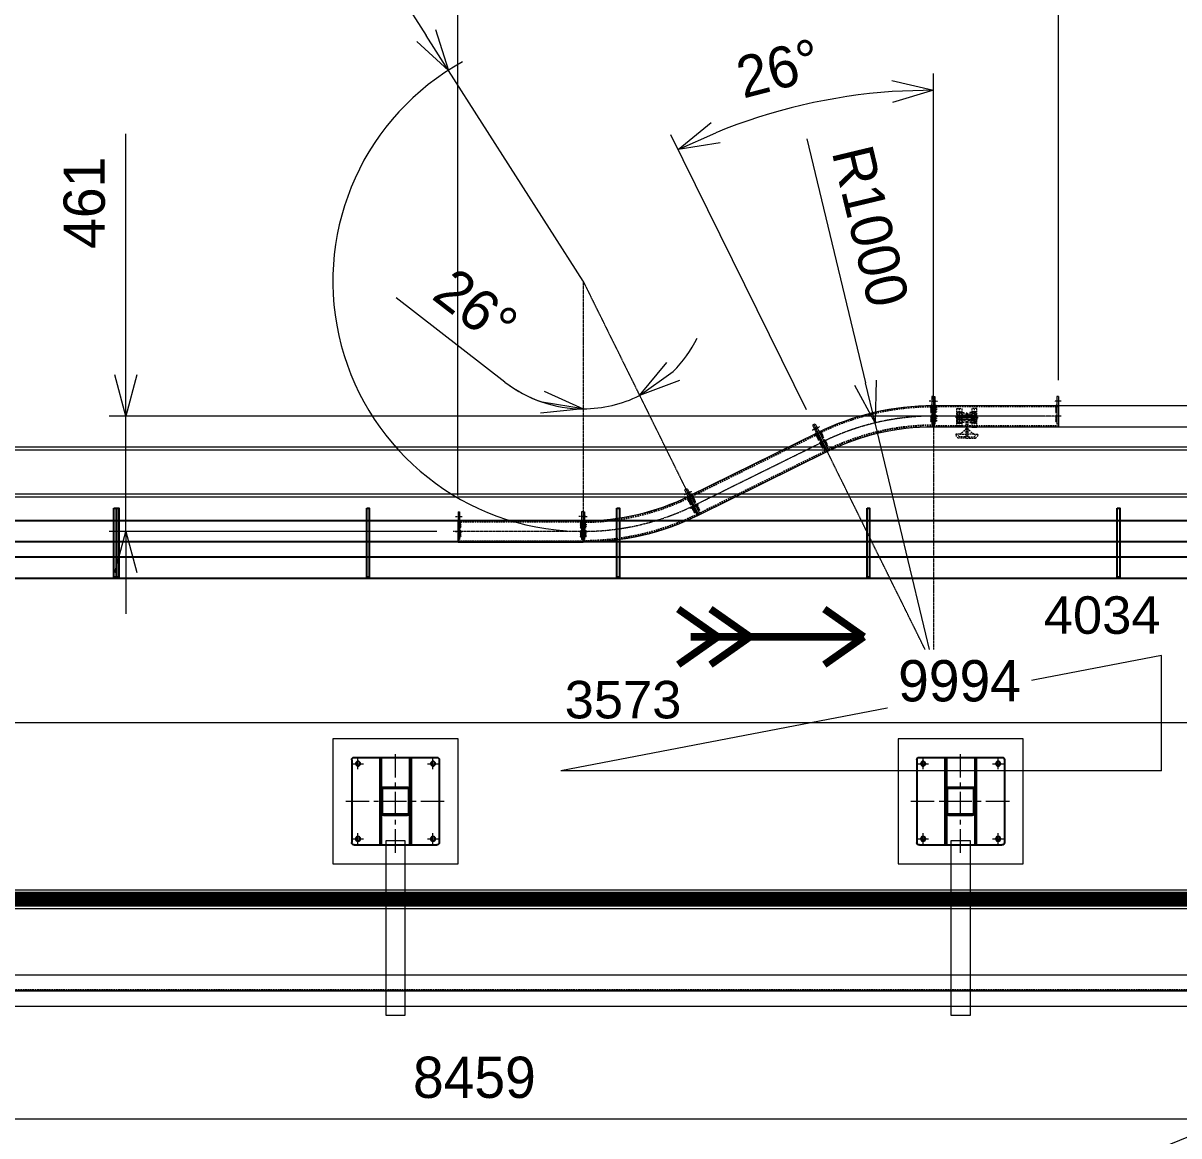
# Model space of a CAD drawing. Header units: inches. Extents: x 702888 to 852715, y 9845 to 271320.
# Drawn here: x 735058 to 739677, y 90765 to 95213 of the extents above; entities that cross this region are included whole.
import ezdxf

# ---------------------------------------------------------------- set-up
doc = ezdxf.new("R2010")
doc.units = ezdxf.units.IN
doc.header["$MEASUREMENT"] = 0
doc.header["$PDMODE"] = 34
for name, pattern in [('CENTER', [2, 1.25, -0.25, 0.25, -0.25]), ('CENTER2', [1.125, 0.75, -0.125, 0.125, -0.125]), ('GESTRICHELT2', [9.525, 6.35, -3.175]), ('HIDDEN', [9.525, 6.35, -3.175]), ('MITTE2', [725.805, 483.87, -80.645, 80.645, -80.645]), ('VERDECKT', [9.525, 6.35, -3.175])]:
    doc.linetypes.add(name, pattern=pattern)
doc.layers.get('0').update_dxf_attribs({"lineweight": 5})
doc.layers.get('Defpoints').update_dxf_attribs({"lineweight": 5})
for name, color, linetype, lineweight in [('Beam 150x75', 55, 'Continuous', 5), ('Beam 200', 6, 'Continuous', 0), ('CENTRE LINE', 1, 'CENTER2', 15), ('chain', 2, 'Continuous', 5), ('chain con', 52, 'Continuous', 5), ('cl', 6, 'CENTER', 5), ('MITTE', 1, 'MITTE2', 0), ('Power track', 161, 'Continuous', 5), ('UNSICHTBAR', 1, 'GESTRICHELT2', 0), ('VOLLINIE', 7, 'Continuous', 0)]:
    doc.layers.add(name, color=color, linetype=linetype, lineweight=lineweight)
for name, color, linetype in [('Conveyor_PF 1', 30, 'Continuous'), ('Conveyor_power 1', 30, 'HIDDEN'), ('DÜNN', 1, 'Continuous'), ('FREE-6M', 70, 'Continuous'), ('p5', 2, 'Continuous')]:
    doc.layers.add(name, color=color, linetype=linetype)
doc.styles.add('LUCIDA CONSOLE', font='swissl.ttf')
doc.dimstyles.new('D1', dxfattribs={"dimscale": 66, "dimtxt": 2.5, "dimasz": 2.5, "dimexe": 1, "dimexo": 1, "dimgap": 1.25, "dimtad": 1, "dimdec": 0, "dimdsep": 46, "dimtxsty": 'Standard', "dimblk": 'OPEN30', "dimcen": 2.5, "dimclrd": 150, "dimclre": 150, "dimclrt": 140, "dimadec": 0, "dimazin": 0, "dimtfac": 1, "dimtdec": 0, "dimtmove": 0, "dimatfit": 3, "dimfxl": 1, "dimtfill": 1, "dimlwd": 13, "dimlwe": 13, "dimarcsym": 0})

# ---------------------------------------------------------------- blocks, each defined once
blk = doc.blocks.new('A$C67DF10EB')
blk.add_lwpolyline([(-44.2, -101), (-44.2, 399), (455.8, 399), (455.8, -101)], close=True)
at = {"layer": 'cl', "color": 1, "linetype": 'CENTER', "ltscale": 75}
for p, q in [((205.8, -50), (205.8, 347.9)), ((0, 149), (411.7, 149))]:
    blk.add_line(p, q, dxfattribs=at)
at = {"layer": 'cl', "color": 1, "linetype": 'CENTER', "ltscale": 100}
for p, q in [((33.7, 299), (78, 299)), ((55.8, 276.8), (55.8, 321.1)), ((333.7, 299), (378, 299)), ((355.8, 276.8), (355.8, 321.1)), ((55.8, -23.2), (55.8, 21.1)), ((355.8, -23.2), (355.8, 21.1)), ((33.7, -1), (78, -1)), ((333.7, -1), (378, -1))]:
    blk.add_line(p, q, dxfattribs=at)
at = {"layer": 'p5', "linetype": 'Continuous'}
for p, q in [((370.8, 324), (40.8, 324)), ((30.8, -16), (30.8, 314)), ((380.8, -16), (380.8, 314)), ((380.8, 211.7), (30.8, 211.7)), ((380.8, 205.7), (30.8, 205.7)), ((380.8, 92.2), (30.8, 92.2)), ((380.8, 86.2), (30.8, 86.2)), ((370.8, -26), (40.8, -26))]:
    blk.add_line(p, q, dxfattribs=at)
for points in [[(262.6, 102.2), (262.6, 195.7, 0.414214), (252.6, 205.7), (159.1, 205.7, 0.414214), (149.1, 195.7), (149.1, 102.2, 0.414214), (159.1, 92.2), (252.6, 92.2, 0.414214)], [(257.8, 102), (257.8, 195.9, 0.414214), (252.8, 200.9), (158.9, 200.9, 0.414214), (153.9, 195.9), (153.9, 102, 0.414214), (158.9, 97), (252.8, 97, 0.414214)]]:
    blk.add_lwpolyline(points, format="xyb", close=True, dxfattribs=at)
for centre in [(55.8, 299), (355.8, 299), (55.8, -1), (355.8, -1)]:
    blk.add_circle(centre, 9, dxfattribs=at)
for centre, start, end in [((40.8, 314), 90, 180), ((370.8, 314), 0, 90), ((40.8, -16), 180, 270), ((370.8, -16), 270, 0)]:
    blk.add_arc(centre, 10, start, end, dxfattribs=at)
blk = doc.blocks.new('5454')
at = {"color": 4, "const_width": 29.5}
for points in [[(-1108.7, -194.3), (-1266.8, -83.2)], [(-979.7, -194.3), (-1137.8, -83.2)], [(-524.9, -194.3), (-682.9, -83.2)], [(-1108.7, -194.3), (-1266.8, -305.5)], [(-1216.7, -194.3), (-524.9, -194.3)], [(-979.7, -194.3), (-1137.8, -305.5)], [(-524.9, -194.3), (-682.9, -305.5)]]:
    blk.add_lwpolyline(points, dxfattribs=at)
blk = doc.blocks.new('A$C67e8cd4e')
at = {"layer": 'Conveyor_PF 1'}
for p, q in [((6000, 229.9, 29355.5), (0, 229.9, 29355.5)), ((6000, 144.9, 29355.5), (0, 144.9, 29355.5)), ((0, 85), (6000, 85)), ((0, 4.9), (0, 0)), ((0, 0), (6000, 0)), ((6000, 4.9), (6000, 0))]:
    blk.add_line(p, q, dxfattribs=at)
for points in [[(0, 279.9), (10, 279.9), (10, 4.9), (0, 4.9)], [(1000, 279.9), (1010, 279.9), (1010, 4.9), (1000, 4.9)], [(2000, 279.9), (2010, 279.9), (2010, 4.9), (2000, 4.9)], [(3000, 279.9), (3010, 279.9), (3010, 4.9), (3000, 4.9)], [(4000, 279.9), (4010, 279.9), (4010, 4.9), (4000, 4.9)], [(5990, 279.9), (6000, 279.9), (6000, 4.9), (5990, 4.9)]]:
    blk.add_lwpolyline(points, close=True, dxfattribs=at)
blk = doc.blocks.new('t5t5')
at = {"color": 3}
for p, q in [((728637, 93519), (758818, 93519, -29355.5)), ((728637, 93507.2), (758818, 93507.2, -29355.5)), ((728637, 93330.8), (758818, 93330.8, -29355.5)), ((728637, 93319), (758818, 93319, -29355.5))]:
    blk.add_line(p, q, dxfattribs=at)
blk = doc.blocks.new('A$C1D11757F')
for points in [[(3.3, 0), (4.8, 0), (4.8, 15), (3.3, 15)], [(4.8, 0.6), (6, 0.6), (6, 14.4), (4.8, 14.4)], [(6, 0), (79.9, 0), (79.9, 15), (6, 15)], [(81.1, 0.6), (79.9, 0.6), (79.9, 14.4), (81.1, 14.4)], [(82.6, 0), (81.1, 0), (81.1, 15), (82.6, 15)]]:
    blk.add_lwpolyline(points, close=True)
at = {"layer": 'MITTE', "ltscale": 4}
blk.add_line((0, 7.5), (88.2, 7.5), dxfattribs=at)
blk = doc.blocks.new('A$C5FA52FD2')
for p, q in [((0, 18), (6, 18)), ((0, 2), (6, 2))]:
    blk.add_line(p, q)
for points in [[(6, 17.5), (6, 20), (0, 20), (0, 17.5)], [(0, 2.5), (0, 0), (6, 0), (6, 2.5)]]:
    blk.add_lwpolyline(points)
blk = doc.blocks.new('A$C3075073D')
for points in [[(0.2, 18.2), (1.2, 18.2), (1.2, 20.4), (0.2, 20.4)], [(0.2, 0), (1.2, 0), (1.2, 4.4), (0.2, 4.4)]]:
    blk.add_lwpolyline(points, close=True)
at = {"layer": 'MITTE', "ltscale": 0.5}
blk.add_line((1.5, 2.2), (0, 2.2), dxfattribs=at)
blk = doc.blocks.new('A$C3C9F1C62')
for points in [[(0, 27.5), (0, 40), (5, 40), (5, 27.5)], [(5, 12.5), (5, 0), (0, 0), (0, 12.5)]]:
    blk.add_lwpolyline(points)
at = {"layer": 'UNSICHTBAR', "ltscale": 5}
for p, q in [((0, 27.5), (5, 27.5)), ((0, 12.5), (5, 12.5))]:
    blk.add_line(p, q, dxfattribs=at)
blk = doc.blocks.new('A$C2E3D3043')
for points in [[(0, 18), (0.5, 18), (0.5, 21), (0, 21)], [(0, 0), (0.5, 0), (0.5, 3), (0, 3)]]:
    blk.add_lwpolyline(points, close=True)
blk = doc.blocks.new('Kettenmit_Ansicht')
for p, q in [((-5.1, 0), (4.7, 0)), ((-3.5, 14.3), (-3.5, -44.6)), ((-3.5, 14.3), (-3, 14.3)), ((-3.3, 7.5), (3, 7.5)), ((0, 17), (-3, 17)), ((-3, 17), (-3, 14.3)), ((-3, 14.3), (-3, -44.5)), ((-3, 4), (3, 4)), ((0, 17), (3, 17)), ((0, 14.7), (0, -85)), ((3, 17), (3, 14.3)), ((3, 14.3), (3.3, 14.3)), ((3, 14.3), (3.5, 14.3)), ((3, 14.3), (3, -44.5)), ((3.5, 14.3), (3.5, -44.8)), ((-3.5, -45), (-3.5, -45.2)), ((-3.5, -45), (-3.5, -73)), ((-3.5, -45), (-3.5, -46.8)), ((-3.5, -45.2), (-3.5, -45.2)), ((-3.3, -7.5), (3.3, -7.5)), ((-3.3, -7.9), (3.3, -7.9)), ((-3, -38), (3, -38)), ((3.5, -45), (3.5, -45.2)), ((3.5, -45), (3.5, -73)), ((3.5, -45.2), (3.5, -45.2)), ((-43.8, -68.1), (-43, -74)), ((-34, -83), (-43, -74)), ((-28, -67), (-42.8, -67)), ((-30.4, -76.4), (-39.8, -67)), ((0, -83), (-34, -83)), ((-7.5, -77), (-29, -77)), ((-28, -67), (-4.9, -47.6)), ((-28, -67), (-3.5, -67)), ((0, -83), (34, -83)), ((28, -67), (3.5, -67)), ((28, -67), (4.9, -47.6)), ((7.5, -77), (29, -77)), ((28, -67), (42.8, -67)), ((30.4, -76.4), (39.8, -67)), ((34, -83), (43, -74)), ((43.8, -68.1), (43, -74))]:
    blk.add_line(p, q)
for centre, radius, start, end in [((-7.5, -44.6), 4, 310, 0), ((-3.5, -44.5), 0.5, 270, 0), ((3.5, -44.5), 0.5, 180, 270), ((7.5, -44.6), 4, 180, 230), ((-42.8, -68), 1, 90, 188.1301), ((-29, -75), 2, 225, 270), ((-7.5, -73), 4, 270, 0), ((7.5, -73), 4, 180, 270), ((29, -75), 2, 270, 315), ((42.8, -68), 1, 351.8699, 90)]:
    blk.add_arc(centre, radius, start, end)
blk = doc.blocks.new('45Y54Y4')
at = {"layer": 'DÜNN'}
for p, q in [((766732.7, 160061.5), (766713.7, 160061.5)), ((766773.7, 160061.5), (766792.7, 160061.5))]:
    blk.add_line(p, q, dxfattribs=at)
at = {"layer": 'UNSICHTBAR'}
for p, q in [((766713.2, 160062), (766713.2, 160134)), ((766715.2, 160120.2), (766713.2, 160122.2)), ((766713.7, 160134.5), (766732.7, 160134.5)), ((766715.2, 160098), (766715.2, 160120.2)), ((766715.2, 160120.2), (766719.8, 160120.2)), ((766716.7, 160077.3), (766716.7, 160118.6)), ((766716.7, 160118.6), (766719.8, 160118.6)), ((766718.1, 160106.5), (766716.7, 160107.9)), ((766717.7, 160105.5), (766716.7, 160106.5)), ((766716.7, 160105.5), (766729.7, 160105.5)), ((766728.7, 160105.5), (766717.7, 160105.5)), ((766728.7, 160105.5), (766717.7, 160105.5)), ((766728.3, 160106.5), (766718.1, 160106.5)), ((766723.2, 160134.5), (766723.2, 160061.5)), ((766723.2, 160115.9), (766723.2, 160106.5)), ((766726.6, 160120.2), (766731.2, 160120.2)), ((766726.6, 160118.6), (766729.7, 160118.6)), ((766728.3, 160106.5), (766729.7, 160107.9)), ((766728.7, 160105.5), (766729.7, 160106.5)), ((766729.7, 160118.6), (766729.7, 160098)), ((766729.7, 160105.5), (766729.7, 160108)), ((766731.2, 160120.2), (766733.2, 160122.2)), ((766731.2, 160120.2), (766731.2, 160098)), ((766733.2, 160134), (766733.2, 160098)), ((766733.2, 160088), (766733.2, 160101.3)), ((766749.7, 160106), (766740.7, 160106)), ((766749.9, 160105.5), (766756.2, 160105.5)), ((766756.7, 160106), (766765.7, 160106)), ((766773.2, 160134), (766773.2, 160098)), ((766775.2, 160120.2), (766773.2, 160122.2)), ((766773.2, 160088), (766773.2, 160101.3)), ((766792.7, 160134.5), (766773.7, 160134.5)), ((766775.2, 160120.2), (766775.2, 160098)), ((766779.8, 160120.2), (766775.2, 160120.2)), ((766776.7, 160118.6), (766776.7, 160098)), ((766779.8, 160118.6), (766776.7, 160118.6)), ((766776.7, 160105.5), (766776.7, 160108)), ((766778.1, 160106.5), (766776.7, 160107.9)), ((766777.7, 160105.5), (766776.7, 160106.5)), ((766776.7, 160105.5), (766789.7, 160105.5)), ((766789.7, 160105.5), (766776.7, 160105.5)), ((766777.7, 160105.5), (766788.7, 160105.5)), ((766777.7, 160105.5), (766788.7, 160105.5)), ((766778.1, 160106.5), (766788.3, 160106.5)), ((766783.2, 160134.5), (766783.2, 160061.5)), ((766783.2, 160115.9), (766783.2, 160106.5)), ((766791.2, 160120.2), (766786.6, 160120.2)), ((766789.7, 160118.6), (766786.6, 160118.6)), ((766788.3, 160106.5), (766789.7, 160107.9)), ((766788.7, 160105.5), (766789.7, 160106.5)), ((766789.7, 160077.3), (766789.7, 160118.6)), ((766791.2, 160120.2), (766793.2, 160122.2)), ((766791.2, 160098), (766791.2, 160120.2)), ((766793.2, 160062), (766793.2, 160134)), ((766713.2, 160098), (766733.2, 160098)), ((766713.2, 160098), (766733.2, 160098)), ((766715.2, 160075.7), (766713.2, 160073.7)), ((766715.2, 160075.7), (766715.2, 160098)), ((766715.2, 160075.7), (766719.8, 160075.7)), ((766715.2, 160075.7), (766719.8, 160075.7)), ((766716.7, 160090.5), (766729.7, 160090.5)), ((766717.7, 160090.5), (766716.7, 160089.5)), ((766718.1, 160089.5), (766716.7, 160088)), ((766719.8, 160077.3), (766716.7, 160077.3)), ((766728.7, 160090.5), (766717.7, 160090.5)), ((766728.7, 160090.5), (766717.7, 160090.5)), ((766728.7, 160090.5), (766717.7, 160090.5)), ((766728.3, 160089.5), (766718.1, 160089.5)), ((766723.2, 160089.5), (766723.2, 160080)), ((766729.7, 160077.3), (766726.6, 160077.3)), ((766726.6, 160075.7), (766731.2, 160075.7)), ((766726.6, 160075.7), (766731.2, 160075.7)), ((766728.3, 160089.5), (766729.7, 160088)), ((766728.7, 160090.5), (766729.7, 160089.5)), ((766729.7, 160098), (766729.7, 160077.3)), ((766729.7, 160088), (766729.7, 160090.5)), ((766731.2, 160098), (766731.2, 160075.7)), ((766731.2, 160075.7), (766733.2, 160073.7)), ((766733.2, 160098), (766733.2, 160062)), ((766733.2, 160088), (766733.2, 160063.9)), ((766740.7, 160088), (766740.7, 160090.5)), ((766740.7, 160088), (766740.7, 160090.5)), ((766749.7, 160090), (766740.7, 160090)), ((766749.7, 160088), (766740.7, 160088)), ((766749.7, 160088), (766740.7, 160088)), ((766748.1, 160098), (766757.9, 160098)), ((766749.9, 160090.5), (766756.5, 160090.5)), ((766749.9, 160090.1), (766756.5, 160090.1)), ((766750.2, 160090.5), (766750.2, 160088)), ((766750.2, 160090.5), (766750.2, 160088)), ((766756.2, 160090.5), (766756.2, 160088)), ((766756.7, 160090), (766765.7, 160090)), ((766756.7, 160088), (766765.7, 160088)), ((766765.7, 160088), (766765.7, 160090.5)), ((766773.2, 160098), (766773.2, 160062)), ((766793.2, 160098), (766773.2, 160098)), ((766793.2, 160098), (766773.2, 160098)), ((766773.2, 160088), (766773.2, 160063.9)), ((766775.2, 160075.7), (766773.2, 160073.7)), ((766775.2, 160098), (766775.2, 160075.7)), ((766779.8, 160075.7), (766775.2, 160075.7)), ((766779.8, 160075.7), (766775.2, 160075.7)), ((766776.7, 160098), (766776.7, 160077.3)), ((766776.7, 160090.5), (766789.7, 160090.5)), ((766789.7, 160090.5), (766776.7, 160090.5)), ((766777.7, 160090.5), (766776.7, 160089.5)), ((766776.7, 160088), (766776.7, 160090.5)), ((766778.1, 160089.5), (766776.7, 160088)), ((766776.7, 160077.3), (766779.8, 160077.3)), ((766777.7, 160090.5), (766788.7, 160090.5)), ((766777.7, 160090.5), (766788.7, 160090.5)), ((766777.7, 160090.5), (766788.7, 160090.5)), ((766778.1, 160089.5), (766788.3, 160089.5)), ((766783.2, 160089.5), (766783.2, 160080)), ((766786.6, 160077.3), (766789.7, 160077.3)), ((766791.2, 160075.7), (766786.6, 160075.7)), ((766791.2, 160075.7), (766786.6, 160075.7)), ((766788.3, 160089.5), (766789.7, 160088)), ((766788.7, 160090.5), (766789.7, 160089.5)), ((766791.2, 160075.7), (766791.2, 160098)), ((766791.2, 160075.7), (766793.2, 160073.7))]:
    blk.add_line(p, q, dxfattribs=at)
for points in [[(766740.7, 160105.5), (766740.7, 160108), (766749.7, 160108)], [(766765.7, 160105.5), (766765.7, 160108), (766756.7, 160108)], [(766740.7, 160090.5), (766740.7, 160078), (766735.7, 160078), (766735.7, 160090.5)]]:
    blk.add_lwpolyline(points, dxfattribs=at)
for centre in [(766723.2, 160119.4), (766783.2, 160119.4), (766723.2, 160076.5), (766783.2, 160076.5)]:
    blk.add_circle(centre, 3.5, dxfattribs=at)
for centre, start, end in [((766713.7, 160134), 90, 180), ((766732.7, 160134), 0, 90), ((766773.7, 160134), 90, 180), ((766792.7, 160134), 0, 90), ((766713.7, 160062), 180, 270), ((766732.7, 160062), 270, 0), ((766773.7, 160062), 180, 270), ((766792.7, 160062), 270, 0)]:
    blk.add_arc(centre, 0.5, start, end, dxfattribs=at)
at = {"layer": 'UNSICHTBAR', "xscale": -1}
for name, p in [('A$C1D11757F', (766796.1, 160090.5)), ('A$C3C9F1C62', (766770.7, 160078)), ('A$C5FA52FD2', (766776.7, 160088)), ('A$C5FA52FD2', (766776.7, 160088)), ('A$C2E3D3043', (766790.2, 160087.5)), ('A$C3075073D', (766791.5, 160086.7))]:
    blk.add_blockref(name, p, dxfattribs=at)
at = {"layer": 'UNSICHTBAR'}
for name, p in [('Kettenmit_Ansicht', (766753.2, 160098)), ('A$C1D11757F', (766710.3, 160090.5)), ('A$C3075073D', (766715, 160086.7)), ('A$C2E3D3043', (766716.2, 160087.5)), ('A$C5FA52FD2', (766729.7, 160088)), ('A$C3C9F1C62', (766735.7, 160078))]:
    blk.add_blockref(name, p, dxfattribs=at)
blk = doc.blocks.new('65jj7k')
for p, q in [((753706.4, 102957.9), (753706.4, 102872.9)), ((753282.2, 102773.8), (753244.5, 102850))]:
    blk.add_line(p, q)
for points in [[(753244.5, 102850, -0.115252), (753706.4, 102957.9)], [(753282.2, 102773.8, -0.115252), (753706.4, 102872.9)]]:
    blk.add_lwpolyline(points, format="xyb")
at = {"layer": 'CENTRE LINE'}
blk.add_lwpolyline([(753263.3, 102811.9, -0.115252), (753706.4, 102915.4)], format="xyb", dxfattribs=at)
at = {"layer": 'Conveyor_power 1'}
for points in [[(753246.7, 102845.6, -0.115252), (753706.4, 102952.9)], [(753280, 102778.3), (753280, 102778.3, -0.115252), (753706.4, 102877.9)]]:
    blk.add_lwpolyline(points, format="xyb", dxfattribs=at)
blk = doc.blocks.new('45j5jjk')
at = {"layer": 'CENTRE LINE'}
for p, q in [((751634.6, 95125.1), (751607.6, 95125.1)), ((751634.6, 95065.1), (751607, 95065.1))]:
    blk.add_line(p, q, dxfattribs=at)
at = {"layer": 'DÜNN'}
for centre, start, end in [((751615, 95109.2), 220.414, 273.693), ((751615, 95105.9), 220.414, 273.693), ((751615, 95102.7), 220.414, 273.693), ((751615, 95099.4), 220.414, 273.693), ((751615, 95096.2), 220.414, 273.693), ((751615, 95092.9), 220.414, 273.693), ((751615, 95089.7), 220.414, 273.693), ((751615, 95086.4), 220.414, 273.693), ((751615, 95083.2), 220.414, 273.693), ((751615, 95070.2), 220.414, 273.693), ((751615, 95067), 220.414, 273.693), ((751615.4, 95109.2), 266.307, 319.586), ((751615.4, 95105.9), 266.307, 319.586), ((751615.4, 95102.7), 266.307, 319.586), ((751615.4, 95099.4), 266.307, 319.586), ((751615.4, 95096.2), 266.307, 319.586), ((751615.4, 95092.9), 266.307, 319.586), ((751615.4, 95089.7), 266.307, 319.586), ((751615.4, 95086.4), 266.307, 319.586), ((751615.4, 95083.2), 266.307, 319.586), ((751615.4, 95070.2), 266.307, 319.586), ((751615.4, 95067), 266.307, 319.586), ((751615, 95063.7), 220.414, 273.693), ((751615, 95060.5), 220.414, 273.693), ((751615, 95057.2), 220.414, 273.693), ((751615, 95054), 220.414, 273.693), ((751615, 95050.7), 220.414, 273.693), ((751615, 95047.5), 220.414, 273.693), ((751615.4, 95063.7), 266.307, 319.586), ((751615.4, 95060.5), 266.307, 319.586), ((751615.4, 95057.2), 266.307, 319.586), ((751615.4, 95054), 266.307, 319.586), ((751615.4, 95050.7), 266.307, 319.586), ((751615.4, 95047.5), 266.307, 319.586)]:
    blk.add_arc(centre, 3.33, start, end, dxfattribs=at)
at = {"layer": 'VOLLINIE'}
for p, q in [((751624.1, 95142.6), (751618.1, 95142.6)), ((751618.1, 95142.6), (751618.1, 95032.6)), ((751624.1, 95142.6), (751624.1, 95032.6)), ((751624.1, 95032.6), (751618.1, 95032.6))]:
    blk.add_line(p, q, dxfattribs=at)
blk.add_solid([(751618.1, 95107.6), (751610.8, 95107.8), (751618.1, 95114.7), (751610.8, 95107.8)], dxfattribs=at)
blk = doc.blocks.new('467u77')
for name, p in [('45j5jjk', (2082.3, 8630.6)), ('65jj7k', (0, 780.3))]:
    blk.add_blockref(name, p)
at = {"xscale": -1, "rotation": 26.29789327584299}
blk.add_blockref('45j5jjk', (1469213.9, 351364.3), dxfattribs=at)
blk = doc.blocks.new('546yu')
for p, q in [((752768.2, 103300.1), (752730.5, 103376.3)), ((752306.3, 103192.2), (752306.3, 103277.2))]:
    blk.add_line(p, q)
for points in [[(752306.3, 103277.2, 0.115252), (752730.5, 103376.3)], [(752306.3, 103192.2, 0.115252), (752768.2, 103300.1)]]:
    blk.add_lwpolyline(points, format="xyb")
at = {"layer": 'CENTRE LINE'}
blk.add_lwpolyline([(752306.3, 103234.7, 0.115252), (752749.3, 103338.2)], format="xyb", dxfattribs=at)
at = {"layer": 'Conveyor_power 1'}
for points in [[(752306.3, 103272.2, 0.115252), (752732.7, 103371.8)], [(752306.3, 103197.2, 0.115252), (752766, 103304.6)]]:
    blk.add_lwpolyline(points, format="xyb", dxfattribs=at)
blk = doc.blocks.new('56jk6')
at = {"rotation": 26.29789327582474}
blk.add_blockref('45j5jjk', (120996.2, -314890.6), dxfattribs=at)
blk.add_blockref('546yu', (-39.8, 0))
at = {"xscale": -1}
blk.add_blockref('45j5jjk', (1503890.6, 8169.6), dxfattribs=at)
blk = doc.blocks.new('4thh56j')
for p, q in [((753282.2, 103165.7), (753244.5, 103241.9)), ((752768.2, 102911.6), (752730.5, 102987.9))]:
    blk.add_line(p, q)
for points in [[(752730.5, 102987.9), (753244.5, 103241.9)], [(752768.2, 102911.6), (753282.2, 103165.7)]]:
    blk.add_lwpolyline(points)
at = {"layer": 'CENTRE LINE'}
blk.add_lwpolyline([(752749.3, 102949.7), (753263.3, 103203.8)], dxfattribs=at)
at = {"layer": 'Conveyor_power 1'}
for points in [[(752732.7, 102983.4), (753246.7, 103237.4)], [(752766, 102916.1), (753280, 103170.1)]]:
    blk.add_lwpolyline(points, dxfattribs=at)
blk = doc.blocks.new('64j7k7k')
at = {"rotation": 26.29789327591207}
blk.add_blockref('45j5jjk', (121507.9, -314632.1), dxfattribs=at)
blk.add_blockref('4thh56j', (-39.8, 388.5))
at = {"xscale": -0.9999999999999998, "rotation": 26.29789327578663}
blk.add_blockref('45j5jjk', (1468662.3, 351105.8), dxfattribs=at)
blk = doc.blocks.new('546j57jk')
at = {"color": 251, "linetype": 'VERDECKT', "true_color": 0x636466}
for p, q in [((753774.8, 103733.2), (754274.7, 103733.2)), ((753774.8, 103658.2), (754274.7, 103658.2))]:
    blk.add_line(p, q, dxfattribs=at)
at = {"layer": 'CENTRE LINE'}
blk.add_line((754285.2, 103695.7), (753756, 103695.7), dxfattribs=at)
at = {"layer": 'VOLLINIE'}
for p, q in [((753774.8, 103738.2), (754274.7, 103738.2)), ((753774.8, 103653.2), (753774.8, 103738.2)), ((754274.7, 103663.2), (754274.7, 103653.2)), ((753774.8, 103653.2), (754274.7, 103653.2))]:
    blk.add_line(p, q, dxfattribs=at)
at = {"xscale": -1}
blk.add_blockref('45j5jjk', (1505398.9, 8630.6), dxfattribs=at)
blk.add_blockref('45j5jjk', (2650.6, 8630.6))
blk = doc.blocks.new('6j7k6')
for name, p in [('467u77', (-39.8, 0)), ('546j57jk', (-108.2, 0)), ('64j7k7k', (0, 0)), ('56jk6', (0, 0)), ('546j57jk', (-2008.2, -461))]:
    blk.add_blockref(name, p)
blk = doc.blocks.new('46567u')
for name, p in [('6j7k6', (-16009.5, -8588.1)), ('45Y54Y4', (-28962.6, -64996.4))]:
    blk.add_blockref(name, p)
blk = doc.blocks.new('T6YY6')
at = {"linetype": 'CENTER2', "ltscale": 80}
blk.add_line((706263.8, 77134.1), (706263.8, 83265.3), dxfattribs=at)
for p, q in [((706201.3, 77210.4), (706201.3, 83210.4)), ((706326.3, 77210.4), (706326.3, 83210.4))]:
    blk.add_line(p, q)
at = {"linetype": 'HIDDEN'}
for p, q in [((706261, 83210.4), (706261, 77210.4)), ((706266.7, 83210.4), (706266.7, 77210.4))]:
    blk.add_line(p, q, dxfattribs=at)
blk = doc.blocks.new('65u6u76i')
at = {"color": 1}
for p, q in [((748396.7, 88210), (745996.8, 87749)), ((748396.7, 87749), (748396.7, 88210)), ((748396.7, 87749), (745996.8, 87749))]:
    blk.add_line(p, q, dxfattribs=at)
blk = doc.blocks.new('_Open30')
at = {"color": 0, "linetype": 'ByBlock', "lineweight": -2}
for p, q in [((-1, 0.268), (0, 0)), ((0, 0), (-1, -0.268)), ((0, 0), (-1, 0))]:
    blk.add_line(p, q, dxfattribs=at)
blk = doc.blocks.new('*D367')
at = {"color": 150, "lineweight": 13, "transparency": 16777216}
for p, q in [((738190.2, 94750.4), (738424, 93775.3)), ((738695.6, 92642.4), (738462.5, 93614.8))]:
    blk.add_line(p, q, dxfattribs=at)
at = {"layer": 'Defpoints', "color": 0, "transparency": 16777216}
for p in [(738462.5, 93614.8, 29355.5), (738695.6, 92642.4, 29355.5)]:
    blk.add_point(p, dxfattribs=at)
at = {"color": 150, "lineweight": 13, "transparency": 16777216, "xscale": 165, "yscale": 165, "zscale": 165, "rotation": 283.4826707790126}
blk.add_blockref('_Open30', (738462.5, 93614.8), dxfattribs=at)
at = {"color": 140, "transparency": 16777216, "insert": (738443.6, 94401.1), "char_height": 165, "attachment_point": 5, "rotation": 283.4827, "bg_fill": 3, "box_fill_scale": 1.25, "bg_fill_color": 256, "bg_fill_true_color": 13158600, "bg_fill_transparency": 0}
blk.add_mtext('R1000', dxfattribs=at)
blk = doc.blocks.new('*D368')
at = {"color": 150, "lineweight": 13, "transparency": 16777216}
blk.add_line((736983.3, 93778.1), (736548.4, 94114.9), dxfattribs=at)
for start, end in [(314.9158, 333.5338), (232.2485, 270), (232.7641, 251.3821), (270, 296.2979)]:
    blk.add_arc((737295.5, 94181.4), 510, start, end, dxfattribs=at)
at = {"layer": 'Defpoints', "color": 0, "transparency": 16777216}
for p in [(737295.5, 94181.4, 29355.5), (737295.5, 94181.4, 29355.5), (737449.2, 93695.1), (737738.6, 93284.9, 29355.5), (737295.5, 93181.4, 29355.5)]:
    blk.add_point(p, dxfattribs=at)
at = {"color": 150, "lineweight": 13, "transparency": 16777216, "xscale": 165, "yscale": 165, "zscale": 165}
for p, rotation in [((737521.5, 93724.2), 215.6068664931963), ((737295.5, 93671.4), 350.6910267826025)]:
    blk.add_blockref('_Open30', p, dxfattribs=dict(at, rotation=rotation))
at = {"color": 140, "transparency": 16777216, "insert": (736866.9, 94077), "char_height": 165, "attachment_point": 5, "rotation": 322.2485, "bg_fill": 3, "box_fill_scale": 1.25, "bg_fill_color": 256, "bg_fill_true_color": 13158600, "bg_fill_transparency": 0}
blk.add_mtext('26°', dxfattribs=at)
blk = doc.blocks.new('*D369')
at = {"color": 150, "lineweight": 13, "transparency": 16777216}
for p, q in [((738695.6, 93708.4), (738695.6, 95011.5)), ((738189, 93667.5), (737646, 94766.3))]:
    blk.add_line(p, q, dxfattribs=at)
blk.add_arc((738695.6, 92642.4), 2303.1, 94.1057, 112.1921, dxfattribs=at)
at = {"layer": 'Defpoints', "color": 0, "transparency": 16777216}
for p in [(738344.6, 94918.6), (738695.6, 93642.4, 29355.5), (738218.2, 93608.4, 29355.5), (738695.6, 92642.4), (738695.6, 92642.4)]:
    blk.add_point(p, dxfattribs=at)
at = {"color": 150, "lineweight": 13, "transparency": 16777216, "xscale": 165, "yscale": 165, "zscale": 165}
for p, rotation in [((738695.6, 94945.5), 2.052874677868976), ((737675.3, 94707.1), 204.2450185992768)]:
    blk.add_blockref('_Open30', p, dxfattribs=dict(at, rotation=rotation))
at = {"color": 140, "transparency": 16777216, "insert": (738076.7, 95031.6), "char_height": 165, "attachment_point": 5, "rotation": 14.5238, "bg_fill": 3, "box_fill_scale": 1.25, "bg_fill_color": 256, "bg_fill_true_color": 13158600, "bg_fill_transparency": 0}
blk.add_mtext('26°', dxfattribs=at)
blk = doc.blocks.new('*D370')
at = {"color": 150, "lineweight": 13, "transparency": 16777216}
for p, q in [((736026.5, 96168), (736668.4, 95163.2)), ((737295.5, 94181.4), (736757.2, 95024.1))]:
    blk.add_line(p, q, dxfattribs=at)
blk.add_arc((737295.5, 94181.4), 1000, 118.7877, 266.2185, dxfattribs=at)
at = {"layer": 'Defpoints', "color": 0, "transparency": 16777216}
for p in [(736757.2, 95024.1, 29355.5), (737295.5, 94181.4, 29355.5)]:
    blk.add_point(p, dxfattribs=at)
at = {"color": 150, "lineweight": 13, "transparency": 16777216, "xscale": 165, "yscale": 165, "zscale": 165, "rotation": 302.5692229106259}
blk.add_blockref('_Open30', (736757.2, 95024.1), dxfattribs=at)
at = {"color": 140, "transparency": 16777216, "insert": (736380.2, 95920.8), "char_height": 165, "attachment_point": 5, "rotation": 302.5692, "bg_fill": 3, "box_fill_scale": 1.25, "bg_fill_color": 256, "bg_fill_true_color": 13158600, "bg_fill_transparency": 0}
blk.add_mtext('R1000', dxfattribs=at)
blk = doc.blocks.new('*D371')
at = {"color": 150, "lineweight": 13, "transparency": 16777216}
for p, q in [((735467.8, 93807.4), (735467.8, 94769.9)), ((739140.1, 93642.4), (735401.8, 93642.4)), ((735467.8, 93181.4), (735467.8, 93642.4)), ((736710.9, 93181.4), (735401.8, 93181.4)), ((735467.8, 93016.4), (735467.8, 92851.4))]:
    blk.add_line(p, q, dxfattribs=at)
at = {"layer": 'Defpoints', "color": 0, "transparency": 16777216}
for p in [(739206.1, 93642.4, 29355.5), (735467.8, 93181.4), (736776.9, 93181.4, 29355.5)]:
    blk.add_point(p, dxfattribs=at)
at = {"color": 150, "lineweight": 13, "transparency": 16777216, "xscale": 165, "yscale": 165, "zscale": 165}
for p, rotation in [((735467.8, 93642.4), 270), ((735467.8, 93181.4), 90)]:
    blk.add_blockref('_Open30', p, dxfattribs=dict(at, rotation=rotation))
at = {"color": 140, "transparency": 16777216, "insert": (735302.8, 94494.9), "char_height": 165, "attachment_point": 5, "rotation": 90, "bg_fill": 3, "box_fill_scale": 1.25, "bg_fill_color": 256, "bg_fill_true_color": 13158600, "bg_fill_transparency": 0}
blk.add_mtext('461', dxfattribs=at)
blk = doc.blocks.new('*D372')
at = {"color": 150, "lineweight": 13, "transparency": 16777216}
for p, q in [((736795.6, 93324.9), (736795.6, 95391.6)), ((739195.6, 93785.9), (739195.6, 95391.6)), ((739030.6, 95325.6), (736960.6, 95325.6))]:
    blk.add_line(p, q, dxfattribs=at)
at = {"layer": 'Defpoints', "color": 0, "transparency": 16777216}
for p in [(736795.6, 95325.6), (739195.6, 93719.9, 29355.5), (736795.6, 93258.9, 29355.5)]:
    blk.add_point(p, dxfattribs=at)
at = {"color": 150, "lineweight": 13, "transparency": 16777216, "xscale": 165, "yscale": 165, "zscale": 165, "rotation": 180}
blk.add_blockref('_Open30', (736795.6, 95325.6), dxfattribs=at)
at = {"color": 150, "lineweight": 13, "transparency": 16777216, "xscale": 165, "yscale": 165, "zscale": 165}
blk.add_blockref('_Open30', (739195.6, 95325.6), dxfattribs=at)
at = {"color": 140, "transparency": 16777216, "insert": (737995.6, 95490.6), "char_height": 165, "attachment_point": 5, "bg_fill": 3, "box_fill_scale": 1.25, "bg_fill_color": 256, "bg_fill_true_color": 13158600, "bg_fill_transparency": 0}
blk.add_mtext('2400', dxfattribs=at)
blk = doc.blocks.new('Beam 150')
for p, q in [((747338.2, 57630.4), (741338.3, 57630.4)), ((747338.2, 57555.4), (741338.3, 57555.4))]:
    blk.add_line(p, q)
at = {"linetype": 'HIDDEN'}
for p, q in [((747338.2, 57595.4), (741338.3, 57595.4)), ((747338.2, 57590.4), (741338.3, 57590.4))]:
    blk.add_line(p, q, dxfattribs=at)
at = {"linetype": 'CENTER2', "ltscale": 30}
blk.add_line((741338.3, 57592.9), (747338.2, 57592.9), dxfattribs=at)
blk = doc.blocks.new('*D533')
at = {"color": 150, "lineweight": 13, "transparency": 16777216}
for p, q in [((732631.7, 91279.9), (732631.7, 90767.2)), ((741090.8, 91160.1), (741090.8, 90767.2)), ((732796.7, 90833.2), (740925.8, 90833.2))]:
    blk.add_line(p, q, dxfattribs=at)
at = {"layer": 'Defpoints', "color": 0, "transparency": 16777216}
for p in [(732631.7, 91345.9), (741090.8, 91226.1), (741090.8, 90833.2)]:
    blk.add_point(p, dxfattribs=at)
at = {"color": 150, "lineweight": 13, "transparency": 16777216, "xscale": 165, "yscale": 165, "zscale": 165, "rotation": 180}
blk.add_blockref('_Open30', (732631.7, 90833.2), dxfattribs=at)
at = {"color": 150, "lineweight": 13, "transparency": 16777216, "xscale": 165, "yscale": 165, "zscale": 165}
blk.add_blockref('_Open30', (741090.8, 90833.2), dxfattribs=at)
at = {"color": 140, "transparency": 16777216, "insert": (736861.2, 90998.2), "char_height": 165, "attachment_point": 5, "bg_fill": 3, "box_fill_scale": 1.25, "bg_fill_color": 256, "bg_fill_true_color": 13158600, "bg_fill_transparency": 0}
blk.add_mtext('8459', dxfattribs=at)
blk = doc.blocks.new('*D534')
at = {"color": 150, "lineweight": 13, "transparency": 16777216}
for p, q in [((733803.1, 91777), (733803.1, 92484.1)), ((743797, 91777), (743797, 92484.1)), ((733968.1, 92418.1), (743632, 92418.1))]:
    blk.add_line(p, q, dxfattribs=at)
at = {"layer": 'Defpoints', "color": 0, "transparency": 16777216}
for p in [(743797, 92418.1), (733803.1, 91711), (743797, 91711)]:
    blk.add_point(p, dxfattribs=at)
at = {"color": 150, "lineweight": 13, "transparency": 16777216, "xscale": 165, "yscale": 165, "zscale": 165, "rotation": 180}
blk.add_blockref('_Open30', (733803.1, 92418.1), dxfattribs=at)
at = {"color": 150, "lineweight": 13, "transparency": 16777216, "xscale": 165, "yscale": 165, "zscale": 165}
blk.add_blockref('_Open30', (743797, 92418.1), dxfattribs=at)
at = {"color": 140, "transparency": 16777216, "insert": (738800, 92583.1), "char_height": 165, "attachment_point": 5, "bg_fill": 3, "box_fill_scale": 1.25, "bg_fill_color": 256, "bg_fill_true_color": 13158600, "bg_fill_transparency": 0}
blk.add_mtext('9994', dxfattribs=at)

msp = doc.modelspace()

# ---------------------------------------------------------------- linework, layer by layer
for p, q in [((739195.425, 93684.888, 29355.497), (740166.157, 93684.845)), ((739195.425, 93599.888, 29355.497), (740166.157, 93599.845))]:
    msp.add_line(p, q)
at = {"color": 161}
for points in [[(736508.168, 91246.126), (736508.168, 91946.126), (736583.168, 91946.126), (736583.168, 91246.126)], [(738766.966, 91246.126), (738766.966, 91946.126), (738841.966, 91946.126), (738841.966, 91246.126)]]:
    msp.add_lwpolyline(points, close=True, dxfattribs=at)
at = {"layer": 'CENTRE LINE'}
for q in [(737738.58, 93284.901, 29355.497), (737295.55, 93181.388, 29355.497)]:
    msp.add_line((737295.55, 94181.388, 29355.497), q, dxfattribs=at)
at = {"layer": 'chain con', "color": 51, "true_color": 0xf7f281}
msp.add_lwpolyline([(749888.78, 78589.136, 60, 60, 0), (731828.668, 78592.915, 60, 60, -0.41426692), (730828.669, 79591.666, 60, 60, 0), (730828.512, 90345.931, 60, 60, -0.41317221), (731825.182, 91345.925, 60, 60, 0), (732660.728, 91346.17, 60, 60, 0.15699914), (733227.122, 91528.547, 60, 60, -0.15975562), (733803.094, 91710.731, 60, 60, 0), (744598.872, 91710.731, 60, 60, -1.00602949)], format="xyseb", dxfattribs=at)
at = {"layer": 'FREE-6M', "ltscale": 20}
msp.add_line((732631.706, 91345.931), (741090.79, 91345.931), dxfattribs=at)

# ---------------------------------------------------------------- block references
for name, p in [('46567u', (1038.552, -1465.225, 29355.497)), ('t5t5', (0, 0)), ('65u6u76i', (-8789.74, 4475.637))]:
    msp.add_blockref(name, p)
at = {"color": 0}
msp.add_blockref('5454', (738942.56, 92954.18), dxfattribs=at)
at = {"color": 1, "xscale": -1, "rotation": 270}
for p in [(736396.699, 91897.039), (738655.497, 91897.039)]:
    msp.add_blockref('A$C67DF10EB', p, dxfattribs=at)
at = {"layer": 'Beam 150x75', "rotation": 180}
msp.add_blockref('Beam 150', (1482226.542, 149303.764), dxfattribs=at)
at = {"layer": 'Beam 200', "rotation": 270}
msp.add_blockref('T6YY6', (657671.953, 797609.957), dxfattribs=at)
at = {"layer": 'chain', "color": 1}
for p in [(729430.682, 92994.033), (735430.682, 92994.033)]:
    msp.add_blockref('A$C67e8cd4e', p, dxfattribs=at)

# ---------------------------------------------------------------- texts
at = {"char_height": 150, "attachment_point": 1, "style": 'LUCIDA CONSOLE'}
for s, insert in [('4034', (739137.134, 92921.887)), ('3573', (737222.104, 92583.807))]:
    msp.add_mtext_dynamic_manual_height_columns(s, width=89.77432, gutter_width=6.5, heights=[0], dxfattribs=dict(at, insert=insert))

# ---------------------------------------------------------------- next in the draw order: dimensions: what is measured, and where the dimension line sits
dim = msp.add_radius_dim(center=(738695.615, 92642.388, 29355.497), mpoint=(738462.463, 93614.828, 29355.497), dimstyle='D1')
dim.commit()
dim.dimension.update_dxf_attribs({"geometry": '*D367', "text_midpoint": (738283.16, 94362.678), "dimtype": 164})
dim = msp.add_angular_dim_2l(base=(737449.187, 93695.059), line1=((737295.55, 94181.388, 29355.497), (737295.55, 93181.388, 29355.497)), line2=((737295.55, 94181.388, 29355.497), (737738.58, 93284.901, 29355.497)), dimstyle='D1')
dim.commit()
dim.dimension.update_dxf_attribs({"geometry": '*D368', "text_midpoint": (736866.88, 94076.955)})
dim = msp.add_linear_dim(base=(741090.791, 90833.168), p1=(732631.706, 91345.931), p2=(741090.791, 91226.126), dimstyle='D1')
dim.commit()
dim.dimension.update_dxf_attribs({"geometry": '*D533', "text_midpoint": (736861.248, 90998.168)})

# ---------------------------------------------------------------- next in the draw order: linework, layer by layer
at = {"layer": 'CENTRE LINE'}
for p, q in [((738695.615, 93642.388, 29355.497), (738695.615, 92642.388)), ((738695.615, 92642.388), (738218.241, 93608.37, 29355.497))]:
    msp.add_line(p, q, dxfattribs=at)

# ---------------------------------------------------------------- next in the draw order: dimensions: what is measured, and where the dimension line sits
dim = msp.add_radius_dim(center=(737295.55, 94181.388, 29355.497), mpoint=(736757.231, 95024.13, 29355.497), dimstyle='D1')
dim.commit()
dim.dimension.update_dxf_attribs({"geometry": '*D370', "text_midpoint": (736241.193, 95831.992), "dimtype": 164})

# ---------------------------------------------------------------- next in the draw order: leaders
at = {"annotation_type": 0, "has_hookline": 1, "hookline_direction": 1, "text_width": 2200}
msp.add_leader([(741090.79, 91320.202), (738324.942, 90196.998), (738159.942, 90196.998)], dimstyle='D1', override={"dimgap": 1.25, "dimtad": 1}, dxfattribs=at)

# ---------------------------------------------------------------- next in the draw order: dimensions: what is measured, and where the dimension line sits
dim = msp.add_angular_dim_2l(base=(738344.63, 94918.556), line1=((738695.615, 92642.388), (738218.241, 93608.37, 29355.497)), line2=((738695.615, 93642.388, 29355.497), (738695.615, 92642.388)), dimstyle='D1')
dim.commit()
dim.dimension.update_dxf_attribs({"geometry": '*D369', "text_midpoint": (738118.045, 94871.859), "dimtype": 162})

# ---------------------------------------------------------------- next in the draw order: dimensions: what is measured, and where the dimension line sits
dim = msp.add_linear_dim(base=(735467.762, 93181.388), p1=(739206.081, 93642.388, 29355.497), p2=(736776.855, 93181.388, 29355.497), angle=90, dimstyle='D1')
dim.commit()
dim.dimension.update_dxf_attribs({"geometry": '*D371', "text_midpoint": (735467.762, 94494.865), "dimtype": 160})
dim = msp.add_linear_dim(base=(743796.985, 92418.05), p1=(733803.094, 91710.968), p2=(743796.985, 91710.968), dimstyle='D1')
dim.commit()
dim.dimension.update_dxf_attribs({"geometry": '*D534', "text_midpoint": (738800.039, 92583.05)})

# ---------------------------------------------------------------- next in the draw order: linework, layer by layer
at = {"layer": 'Power track', "ltscale": 20}
msp.add_lwpolyline([(743796.985, 91710.968), (739249.528, 91710.911), (733792.347, 91710.911)], dxfattribs=at)

# ---------------------------------------------------------------- next in the draw order: dimensions: what is measured, and where the dimension line sits
dim = msp.add_linear_dim(base=(736795.609, 95325.596), p1=(739195.555, 93719.888, 29355.497), p2=(736795.609, 93258.888, 29355.497), dimstyle='D1')
dim.commit()
dim.dimension.update_dxf_attribs({"geometry": '*D372', "text_midpoint": (737995.582, 95490.596)})

doc.saveas('drawing.dxf')
